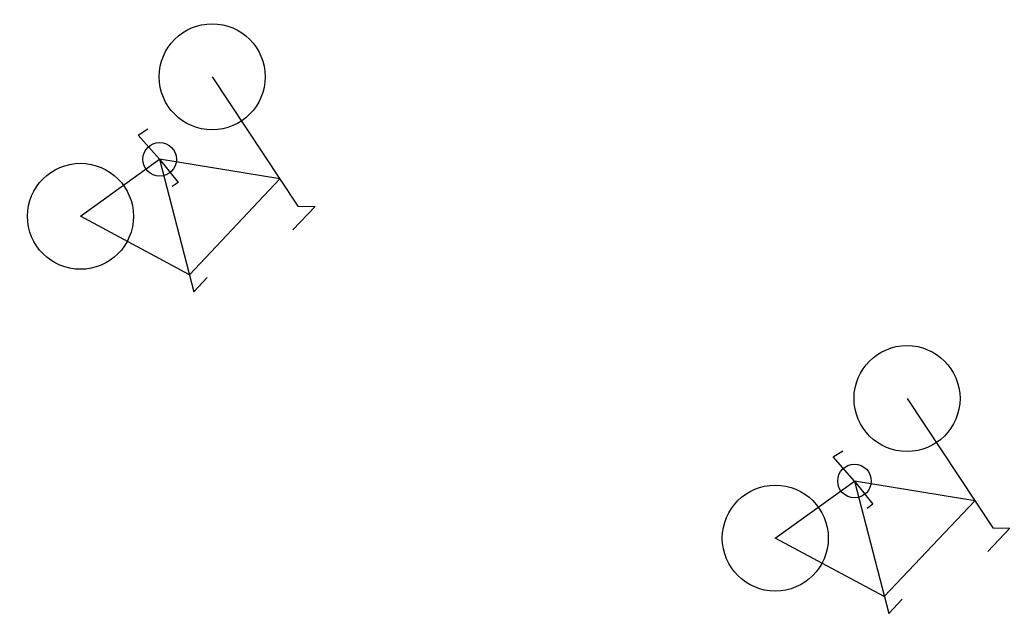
# Model space of a CAD drawing. Header units: millimetres. Extents: x -10063505 to 885836, y -4961 to 6863153.
# Drawn here: x 885025.09 to 885034.41, y 6862915.7 to 6862921.33 of the extents above; entities that cross this region are included whole.
import ezdxf

# ---------------------------------------------------------------- set-up
doc = ezdxf.new("R2010")
doc.units = ezdxf.units.MM
doc.header["$LTSCALE"] = 0.2
doc.layers.add('tj车道功能', color=7, linetype='Continuous')
doc.layers.add('tj道路标线', color=7, linetype='Continuous')

# ---------------------------------------------------------------- blocks, each defined once
blk = doc.blocks.new('bike')
at = {"layer": 'tj车道功能'}
for p, q in [((525101.7463, 3398375.5892), (525102.4997, 3398374.3439)), ((525101.0315, 3398375.0706), (525101.1248, 3398375.1249)), ((525101.2226, 3398374.8366), (525101.0315, 3398375.0706)), ((525100.4591, 3398374.3326), (525101.2226, 3398374.8366)), ((525102.3411, 3398374.606), (525101.2226, 3398374.8366)), ((525101.2226, 3398374.8366), (525101.3861, 3398374.6122)), ((525101.2226, 3398374.8366), (525101.492, 3398373.5831)), ((525101.3861, 3398374.6122), (525101.3301, 3398374.5759)), ((525102.3411, 3398374.606), (525101.4576, 3398373.7432)), ((525101.4576, 3398373.7432), (525100.4591, 3398374.3326)), ((525102.6599, 3398374.3357), (525102.444, 3398374.1257)), ((525102.4997, 3398374.3439), (525102.6599, 3398374.3357)), ((525101.492, 3398373.5831), (525101.6234, 3398373.7109))]:
    blk.add_line(p, q, dxfattribs=at)
for centre, radius in [((525101.7463, 3398375.5892), 0.4968), ((525101.2226, 3398374.8366), 0.1576), ((525100.4591, 3398374.3326), 0.4968)]:
    blk.add_circle(centre, radius, dxfattribs=at)

msp = doc.modelspace()

# ---------------------------------------------------------------- block references
at = {"layer": 'tj道路标线', "rotation": 2.347242716754593}
for p in [(499548.4283, 3445890.6767), (499554.9425, 3445887.6596)]:
    msp.add_blockref('bike', p, dxfattribs=at)

doc.saveas('drawing.dxf')
